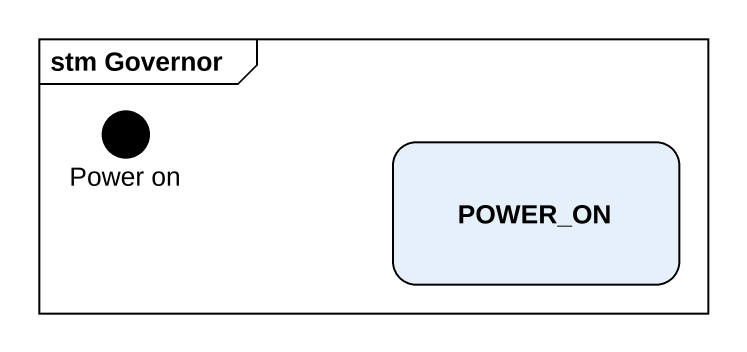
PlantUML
@startuml
mainframe stm Governor
hide empty description
state "Power on" as Power_on <<start>>
state POWER_ON
@enduml
